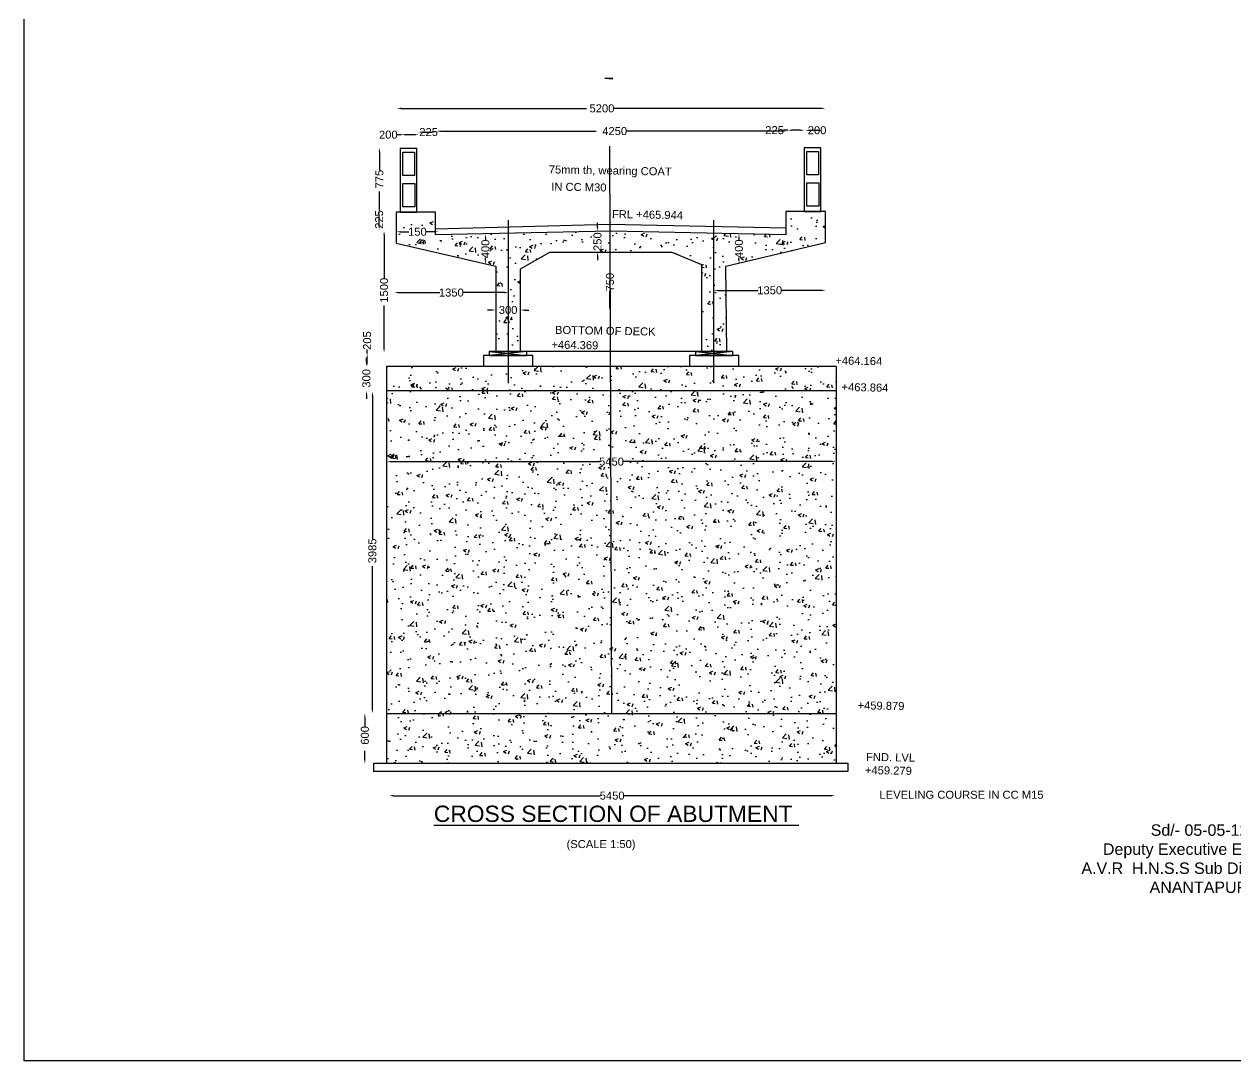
# Model space of a CAD drawing. Header units: millimetres. Extents: x 5124 to 9128952, y 2311 to 40631547.
# Drawn here: x 9093496 to 9108331, y 40606157 to 40618852 of the extents above; entities that cross this region are included whole.
import ezdxf

# ---------------------------------------------------------------- set-up
doc = ezdxf.new("R2010")
doc.units = ezdxf.units.MM
doc.header["$MEASUREMENT"] = 0
for name, color, linetype in [('DIMENSION', 7, 'Continuous'), ('DRAWING', 2, 'Continuous'), ('TEXT', 7, 'Continuous')]:
    doc.layers.add(name, color=color, linetype=linetype)
doc.styles.get("Standard").update_dxf_attribs({"font": 'arial.ttf', "height": 98})
doc.dimstyles.get("Standard").update_dxf_attribs({"dimtxt": 98, "dimasz": 50, "dimexe": 0.18, "dimexo": 0.0625, "dimgap": 0.09, "dimtad": 0, "dimdec": 0, "dimzin": 0, "dimdsep": 46, "dimtxsty": 'Standard', "dimcen": 0.09, "dimse1": 1, "dimse2": 1, "dimadec": 0, "dimazin": 0, "dimtfac": 1, "dimtdec": 0, "dimtofl": 0, "dimtmove": 0, "dimatfit": 3, "dimfxl": 1, "dimtolj": 1, "dimtzin": 0, "dimarcsym": 0})
pattern_1 = [(50, (0, 0), (430.3561096, -37.651281), [45, -495]), (355, (0, 0), (-83.2508, 451.31528), [36, -396]), (100.4514, (35.86, -3.14), (347.105629, 413.6637252), [38.244114, -420.685267]), (46.1842, (0, 120), (640.344629, -99.3114086), [67.5, -742.5]), (96.6356, (53.36, 111.7), (560.797623, 584.470723), [57.366173, -631.0278]), (351.1842, (0, 120), (560.797167, 584.471161), [54, -594]), (21, (60, 90), (358.1442313, -241.5713344), [45, -495]), (326, (60, 90), (145.989199, 435.090027), [36, -396]), (71.4514, (89.85, 69.87), (504.133577, 193.518298), [38.244114, -420.685267]), (37.5, (0, 0), (7.2959132, 199.7363123), [0, -391.2, 0, -402, 0, -397.5]), (7.5, (0, 0), (157.8417225, 236.6470271), [0, -229.2, 0, -382.2, 0, -151.5]), (327.5, (-133.8, 0), (320.2934617, -13.53292304), [0, -150, 0, -468, 0, -621]), (317.5, (-193.8, 0), (349.9117016, 60.0629894), [0, -195, 0, -310.8, 0, -441])]

# ---------------------------------------------------------------- blocks, each defined once
blk = doc.blocks.new('*D20')
at = {"layer": 'Defpoints', "color": 0, "transparency": 16777216}
for p in [(9097966, 40609524), (9103424, 40609531), (9103424, 40609404)]:
    blk.add_point(p, dxfattribs=at)
at = {"layer": 'DIMENSION', "color": 0, "lineweight": -2, "transparency": 16777216}
for p, q in [((9098016, 40609404), (9100549, 40609404)), ((9103374, 40609404), (9100841, 40609404))]:
    blk.add_line(p, q, dxfattribs=at)
at = {"layer": 'DIMENSION', "color": 0, "transparency": 16777216}
for points in [[(9098016, 40609413), (9098016, 40609396), (9097966, 40609404)], [(9103374, 40609413), (9103374, 40609396), (9103424, 40609404)]]:
    blk.add_solid(points, dxfattribs=at)
at = {"layer": 'DIMENSION', "color": 0, "transparency": 16777216, "insert": (9100695, 40609404), "char_height": 98, "attachment_point": 5}
blk.add_mtext('\\A1;5450 ', dxfattribs=at)
blk = doc.blocks.new('*D21')
at = {"layer": 'Defpoints', "color": 0, "transparency": 16777216}
for p in [(9097742, 40614353), (9097741, 40610413), (9097759, 40610413)]:
    blk.add_point(p, dxfattribs=at)
at = {"layer": 'DIMENSION', "color": 0, "lineweight": -2, "transparency": 16777216}
for p, q in [((9097759, 40614303), (9097759, 40612551)), ((9097759, 40610463), (9097759, 40612214))]:
    blk.add_line(p, q, dxfattribs=at)
at = {"layer": 'DIMENSION', "color": 0, "transparency": 16777216}
for points in [[(9097751, 40614303), (9097768, 40614303), (9097759, 40614353)], [(9097751, 40610463), (9097768, 40610463), (9097759, 40610413)]]:
    blk.add_solid(points, dxfattribs=at)
at = {"layer": 'DIMENSION', "color": 0, "transparency": 16777216, "insert": (9097759, 40612383), "char_height": 98, "attachment_point": 5, "rotation": 90}
blk.add_mtext('\\A1; 3985', dxfattribs=at)
blk = doc.blocks.new('*D22')
at = {"layer": 'Defpoints', "color": 0, "transparency": 16777216}
for p in [(9097760, 40610412), (9097667, 40609795), (9097773, 40609795)]:
    blk.add_point(p, dxfattribs=at)
at = {"layer": 'DIMENSION', "color": 0, "lineweight": -2, "transparency": 16777216}
for p, q in [((9097667, 40610362), (9097667, 40610253)), ((9097667, 40609845), (9097667, 40609955))]:
    blk.add_line(p, q, dxfattribs=at)
at = {"layer": 'DIMENSION', "color": 0, "transparency": 16777216}
for points in [[(9097659, 40610362), (9097675, 40610362), (9097667, 40610412)], [(9097659, 40609845), (9097675, 40609845), (9097667, 40609795)]]:
    blk.add_solid(points, dxfattribs=at)
at = {"layer": 'DIMENSION', "color": 0, "transparency": 16777216, "insert": (9097667, 40610104), "char_height": 98, "attachment_point": 5, "rotation": 90}
blk.add_mtext('\\A1;  600', dxfattribs=at)
blk = doc.blocks.new('*D23')
at = {"layer": 'Defpoints', "color": 0, "transparency": 16777216}
for p in [(9098058, 40617824), (9103307, 40617837), (9103307, 40617821)]:
    blk.add_point(p, dxfattribs=at)
at = {"layer": 'DIMENSION', "color": 0, "lineweight": -2, "transparency": 16777216}
for p, q in [((9098108, 40617821), (9100382, 40617821)), ((9103257, 40617821), (9100719, 40617821))]:
    blk.add_line(p, q, dxfattribs=at)
at = {"layer": 'DIMENSION', "color": 0, "transparency": 16777216}
for points in [[(9098108, 40617830), (9098108, 40617813), (9098058, 40617821)], [(9103257, 40617830), (9103257, 40617813), (9103307, 40617821)]]:
    blk.add_solid(points, dxfattribs=at)
at = {"layer": 'DIMENSION', "color": 0, "transparency": 16777216, "insert": (9100551, 40617821), "char_height": 98, "attachment_point": 5}
blk.add_mtext('\\A1; 5200', dxfattribs=at)
blk = doc.blocks.new('*D24')
at = {"layer": 'Defpoints', "color": 0, "transparency": 16777216}
for p in [(9098546, 40617516), (9102829, 40617543), (9102829, 40617532)]:
    blk.add_point(p, dxfattribs=at)
at = {"layer": 'DIMENSION', "color": 0, "lineweight": -2, "transparency": 16777216}
for p, q in [((9098596, 40617543), (9100501, 40617543)), ((9102779, 40617543), (9100875, 40617543))]:
    blk.add_line(p, q, dxfattribs=at)
at = {"layer": 'DIMENSION', "color": 0, "transparency": 16777216}
for points in [[(9098596, 40617551), (9098596, 40617534), (9098546, 40617543)], [(9102779, 40617551), (9102779, 40617534), (9102829, 40617543)]]:
    blk.add_solid(points, dxfattribs=at)
at = {"layer": 'DIMENSION', "color": 0, "transparency": 16777216, "insert": (9100688, 40617543), "char_height": 98, "attachment_point": 5}
blk.add_mtext('\\A1;  4250', dxfattribs=at)
blk = doc.blocks.new('*D25')
at = {"layer": 'Defpoints', "color": 0, "transparency": 16777216}
for p in [(9103059, 40617521), (9103273, 40617553), (9103273, 40617500)]:
    blk.add_point(p, dxfattribs=at)
at = {"layer": 'DIMENSION', "color": 0, "lineweight": -2, "transparency": 16777216}
blk.add_line((9103109, 40617553), (9103223, 40617553), dxfattribs=at)
at = {"layer": 'DIMENSION', "color": 0, "transparency": 16777216}
for points in [[(9103109, 40617562), (9103109, 40617545), (9103059, 40617553)], [(9103223, 40617562), (9103223, 40617545), (9103273, 40617553)]]:
    blk.add_solid(points, dxfattribs=at)
at = {"layer": 'DIMENSION', "color": 0, "transparency": 16777216, "insert": (9103166, 40617553), "char_height": 98, "attachment_point": 5}
blk.add_mtext('\\A1;  200', dxfattribs=at)
blk = doc.blocks.new('*D26')
at = {"layer": 'Defpoints', "color": 0, "transparency": 16777216}
for p in [(9102845, 40617554), (9102845, 40617521), (9103048, 40617516)]:
    blk.add_point(p, dxfattribs=at)
at = {"layer": 'DIMENSION', "color": 0, "lineweight": -2, "transparency": 16777216}
for p, q in [((9102845, 40617554), (9102795, 40617554)), ((9102998, 40617554), (9102895, 40617554))]:
    blk.add_line(p, q, dxfattribs=at)
at = {"layer": 'DIMENSION', "color": 0, "transparency": 16777216}
for points in [[(9102895, 40617562), (9102895, 40617545), (9102845, 40617554)], [(9102998, 40617562), (9102998, 40617545), (9103048, 40617554)]]:
    blk.add_solid(points, dxfattribs=at)
at = {"layer": 'DIMENSION', "color": 0, "transparency": 16777216, "insert": (9102665, 40617554), "char_height": 98, "attachment_point": 5}
blk.add_mtext('\\A1; 225', dxfattribs=at)
blk = doc.blocks.new('*D27')
at = {"layer": 'Defpoints', "color": 0, "transparency": 16777216}
for p in [(9098115, 40617499), (9098115, 40617499), (9098325, 40617507)]:
    blk.add_point(p, dxfattribs=at)
at = {"layer": 'DIMENSION', "color": 0, "lineweight": -2, "transparency": 16777216}
for p, q in [((9098115, 40617499), (9098065, 40617499)), ((9098275, 40617499), (9098165, 40617499))]:
    blk.add_line(p, q, dxfattribs=at)
at = {"layer": 'DIMENSION', "color": 0, "transparency": 16777216}
for points in [[(9098165, 40617507), (9098165, 40617490), (9098115, 40617499)], [(9098275, 40617507), (9098275, 40617490), (9098325, 40617499)]]:
    blk.add_solid(points, dxfattribs=at)
at = {"layer": 'DIMENSION', "color": 0, "transparency": 16777216, "insert": (9097916, 40617499), "char_height": 98, "attachment_point": 5}
blk.add_mtext('\\A1;  200', dxfattribs=at)
blk = doc.blocks.new('*D28')
at = {"layer": 'Defpoints', "color": 0, "transparency": 16777216}
for p in [(9098319, 40617496), (9098539, 40617531), (9098539, 40617529)]:
    blk.add_point(p, dxfattribs=at)
at = {"layer": 'DIMENSION', "color": 0, "lineweight": -2, "transparency": 16777216}
blk.add_line((9098369, 40617531), (9098489, 40617531), dxfattribs=at)
at = {"layer": 'DIMENSION', "color": 0, "transparency": 16777216}
for points in [[(9098369, 40617539), (9098369, 40617522), (9098319, 40617531)], [(9098489, 40617539), (9098489, 40617522), (9098539, 40617531)]]:
    blk.add_solid(points, dxfattribs=at)
at = {"layer": 'DIMENSION', "color": 0, "transparency": 16777216, "insert": (9098429, 40617531), "char_height": 98, "attachment_point": 5}
blk.add_mtext('\\A1; 225', dxfattribs=at)
blk = doc.blocks.new('*D29')
at = {"layer": 'Defpoints', "color": 0, "transparency": 16777216}
blk.add_point((9100655, 40618189), dxfattribs=at)
blk.add_point((9100655, 40618189), dxfattribs=at)
blk.add_point((9100655, 40618189), dxfattribs=at)
at = {"layer": 'DIMENSION', "color": 0, "lineweight": -2, "transparency": 16777216}
for p, q in [((9100705, 40618189), (9100605, 40618189)), ((9100655, 40618189), (9100705, 40618189))]:
    blk.add_line(p, q, dxfattribs=at)
at = {"layer": 'DIMENSION', "color": 0, "transparency": 16777216}
for points in [[(9100605, 40618197), (9100605, 40618180), (9100655, 40618189)], [(9100705, 40618197), (9100705, 40618180), (9100655, 40618189)]]:
    blk.add_solid(points, dxfattribs=at)
blk = doc.blocks.new('*D30')
at = {"layer": 'Defpoints', "color": 0, "transparency": 16777216}
for p in [(9097833, 40617339), (9097845, 40617339), (9097842, 40616532)]:
    blk.add_point(p, dxfattribs=at)
at = {"layer": 'DIMENSION', "color": 0, "lineweight": -2, "transparency": 16777216}
for p, q in [((9097845, 40617289), (9097845, 40617066)), ((9097845, 40616582), (9097845, 40616805))]:
    blk.add_line(p, q, dxfattribs=at)
at = {"layer": 'DIMENSION', "color": 0, "transparency": 16777216}
for points in [[(9097836, 40617289), (9097853, 40617289), (9097845, 40617339)], [(9097836, 40616582), (9097853, 40616582), (9097845, 40616532)]]:
    blk.add_solid(points, dxfattribs=at)
at = {"layer": 'DIMENSION', "color": 0, "transparency": 16777216, "insert": (9097845, 40616936), "char_height": 98, "attachment_point": 5, "rotation": 90}
blk.add_mtext('\\A1; 775', dxfattribs=at)
blk = doc.blocks.new('*D31')
at = {"layer": 'Defpoints', "color": 0, "transparency": 16777216}
for p in [(9097838, 40616321), (9097902, 40616321), (9097833, 40614830)]:
    blk.add_point(p, dxfattribs=at)
at = {"layer": 'DIMENSION', "color": 0, "lineweight": -2, "transparency": 16777216}
for p, q in [((9097902, 40616271), (9097902, 40615743)), ((9097902, 40614880), (9097902, 40615407))]:
    blk.add_line(p, q, dxfattribs=at)
at = {"layer": 'DIMENSION', "color": 0, "transparency": 16777216}
for points in [[(9097894, 40616271), (9097911, 40616271), (9097902, 40616321)], [(9097894, 40614880), (9097911, 40614880), (9097902, 40614830)]]:
    blk.add_solid(points, dxfattribs=at)
at = {"layer": 'DIMENSION', "color": 0, "transparency": 16777216, "insert": (9097902, 40615575), "char_height": 98, "attachment_point": 5, "rotation": 90}
blk.add_mtext('\\A1; 1500', dxfattribs=at)
blk = doc.blocks.new('*D32')
at = {"layer": 'Defpoints', "color": 0, "transparency": 16777216}
for p in [(9097842, 40616549), (9097850, 40616549), (9097890, 40616333)]:
    blk.add_point(p, dxfattribs=at)
at = {"layer": 'DIMENSION', "color": 0, "lineweight": -2, "transparency": 16777216}
blk.add_line((9097842, 40616383), (9097842, 40616499), dxfattribs=at)
at = {"layer": 'DIMENSION', "color": 0, "transparency": 16777216}
for points in [[(9097833, 40616499), (9097850, 40616499), (9097842, 40616549)], [(9097833, 40616383), (9097850, 40616383), (9097842, 40616333)]]:
    blk.add_solid(points, dxfattribs=at)
at = {"layer": 'DIMENSION', "color": 0, "transparency": 16777216, "insert": (9097842, 40616441), "char_height": 98, "attachment_point": 5, "rotation": 90}
blk.add_mtext('\\A1; 225', dxfattribs=at)
blk = doc.blocks.new('*D36')
at = {"layer": 'Defpoints', "color": 0, "transparency": 16777216}
for p in [(9098027, 40615565), (9099425, 40615565), (9099425, 40615565)]:
    blk.add_point(p, dxfattribs=at)
at = {"layer": 'DIMENSION', "color": 0, "lineweight": -2, "transparency": 16777216}
for p, q in [((9098077, 40615565), (9098584, 40615565)), ((9099375, 40615565), (9098867, 40615565))]:
    blk.add_line(p, q, dxfattribs=at)
at = {"layer": 'DIMENSION', "color": 0, "transparency": 16777216}
for points in [[(9098077, 40615574), (9098077, 40615557), (9098027, 40615565)], [(9099375, 40615574), (9099375, 40615557), (9099425, 40615565)]]:
    blk.add_solid(points, dxfattribs=at)
at = {"layer": 'DIMENSION', "color": 0, "transparency": 16777216, "insert": (9098726, 40615565), "char_height": 98, "attachment_point": 5}
blk.add_mtext('\\A1;1350', dxfattribs=at)
blk = doc.blocks.new('*D37')
at = {"layer": 'Defpoints', "color": 0, "transparency": 16777216}
for p in [(9098051, 40616325), (9098569, 40616348), (9098569, 40616310)]:
    blk.add_point(p, dxfattribs=at)
at = {"layer": 'DIMENSION', "color": 0, "lineweight": -2, "transparency": 16777216}
for p, q in [((9098101, 40616310), (9098207, 40616310)), ((9098519, 40616310), (9098414, 40616310))]:
    blk.add_line(p, q, dxfattribs=at)
at = {"layer": 'DIMENSION', "color": 0, "transparency": 16777216}
for points in [[(9098101, 40616318), (9098101, 40616302), (9098051, 40616310)], [(9098519, 40616318), (9098519, 40616302), (9098569, 40616310)]]:
    blk.add_solid(points, dxfattribs=at)
at = {"layer": 'DIMENSION', "color": 0, "transparency": 16777216, "insert": (9098310, 40616310), "char_height": 98, "attachment_point": 5}
blk.add_mtext('\\A1;150', dxfattribs=at)
blk = doc.blocks.new('*D38')
at = {"layer": 'Defpoints', "color": 0, "transparency": 16777216}
for p in [(9099143, 40616285), (9099143, 40616285), (9099151, 40615915)]:
    blk.add_point(p, dxfattribs=at)
at = {"layer": 'DIMENSION', "color": 0, "lineweight": -2, "transparency": 16777216}
for p, q in [((9099143, 40616235), (9099143, 40616210)), ((9099143, 40615965), (9099143, 40615990))]:
    blk.add_line(p, q, dxfattribs=at)
at = {"layer": 'DIMENSION', "color": 0, "transparency": 16777216}
for points in [[(9099135, 40616235), (9099152, 40616235), (9099143, 40616285)], [(9099135, 40615965), (9099152, 40615965), (9099143, 40615915)]]:
    blk.add_solid(points, dxfattribs=at)
at = {"layer": 'DIMENSION', "color": 0, "transparency": 16777216, "insert": (9099143, 40616100), "char_height": 98, "attachment_point": 5, "rotation": 90}
blk.add_mtext('\\A1;400', dxfattribs=at)
blk = doc.blocks.new('*D39')
at = {"layer": 'Defpoints', "color": 0, "transparency": 16777216}
for p in [(9100516, 40616318), (9100664, 40616318), (9100613, 40616061)]:
    blk.add_point(p, dxfattribs=at)
at = {"layer": 'DIMENSION', "color": 0, "lineweight": -2, "transparency": 16777216}
for p, q in [((9100516, 40616368), (9100516, 40616418)), ((9100516, 40616011), (9100516, 40615961))]:
    blk.add_line(p, q, dxfattribs=at)
at = {"layer": 'DIMENSION', "color": 0, "transparency": 16777216}
for points in [[(9100508, 40616368), (9100525, 40616368), (9100516, 40616318)], [(9100508, 40616011), (9100525, 40616011), (9100516, 40616061)]]:
    blk.add_solid(points, dxfattribs=at)
at = {"layer": 'DIMENSION', "color": 0, "transparency": 16777216, "insert": (9100516, 40616189), "char_height": 98, "attachment_point": 5, "rotation": 90}
blk.add_mtext('\\A1;250', dxfattribs=at)
blk = doc.blocks.new('*D40')
at = {"layer": 'Defpoints', "color": 0, "transparency": 16777216}
for p in [(9102222, 40616285), (9102248, 40616285), (9102215, 40615918)]:
    blk.add_point(p, dxfattribs=at)
at = {"layer": 'DIMENSION', "color": 0, "lineweight": -2, "transparency": 16777216}
for p, q in [((9102248, 40616235), (9102248, 40616212)), ((9102248, 40615968), (9102248, 40615991))]:
    blk.add_line(p, q, dxfattribs=at)
at = {"layer": 'DIMENSION', "color": 0, "transparency": 16777216}
for points in [[(9102239, 40616235), (9102256, 40616235), (9102248, 40616285)], [(9102239, 40615968), (9102256, 40615968), (9102248, 40615918)]]:
    blk.add_solid(points, dxfattribs=at)
at = {"layer": 'DIMENSION', "color": 0, "transparency": 16777216, "insert": (9102248, 40616102), "char_height": 98, "attachment_point": 5, "rotation": 90}
blk.add_mtext('\\A1;400', dxfattribs=at)
blk = doc.blocks.new('*D41')
at = {"layer": 'Defpoints', "color": 0, "transparency": 16777216}
for p in [(9101939, 40615580), (9103309, 40615593), (9103309, 40615580)]:
    blk.add_point(p, dxfattribs=at)
at = {"layer": 'DIMENSION', "color": 0, "lineweight": -2, "transparency": 16777216}
for p, q in [((9101989, 40615593), (9102483, 40615593)), ((9103259, 40615593), (9102766, 40615593))]:
    blk.add_line(p, q, dxfattribs=at)
at = {"layer": 'DIMENSION', "color": 0, "transparency": 16777216}
for points in [[(9101989, 40615601), (9101989, 40615585), (9101939, 40615593)], [(9103259, 40615601), (9103259, 40615585), (9103309, 40615593)]]:
    blk.add_solid(points, dxfattribs=at)
at = {"layer": 'DIMENSION', "color": 0, "transparency": 16777216, "insert": (9102624, 40615593), "char_height": 98, "attachment_point": 5}
blk.add_mtext('\\A1;1350', dxfattribs=at)
blk = doc.blocks.new('*D42')
at = {"layer": 'Defpoints', "color": 0, "transparency": 16777216}
for p in [(9097934, 40613495), (9103440, 40613495), (9103440, 40613495)]:
    blk.add_point(p, dxfattribs=at)
at = {"layer": 'DIMENSION', "color": 0, "lineweight": -2, "transparency": 16777216}
for p, q in [((9097984, 40613495), (9100541, 40613495)), ((9103390, 40613495), (9100833, 40613495))]:
    blk.add_line(p, q, dxfattribs=at)
at = {"layer": 'DIMENSION', "color": 0, "transparency": 16777216}
for points in [[(9097984, 40613503), (9097984, 40613487), (9097934, 40613495)], [(9103390, 40613503), (9103390, 40613487), (9103440, 40613495)]]:
    blk.add_solid(points, dxfattribs=at)
at = {"layer": 'DIMENSION', "color": 0, "transparency": 16777216, "insert": (9100687, 40613495), "char_height": 98, "attachment_point": 5}
blk.add_mtext('\\A1;5450', dxfattribs=at)
blk = doc.blocks.new('*D73')
at = {"layer": 'Defpoints', "color": 0, "transparency": 16777216}
for p in [(9099269, 40615352), (9099269, 40615352), (9099573, 40615352)]:
    blk.add_point(p, dxfattribs=at)
at = {"layer": 'DIMENSION', "color": 0, "lineweight": -2, "transparency": 16777216}
for p, q in [((9099219, 40615352), (9099169, 40615352)), ((9099623, 40615352), (9099673, 40615352))]:
    blk.add_line(p, q, dxfattribs=at)
at = {"layer": 'DIMENSION', "color": 0, "transparency": 16777216}
for points in [[(9099219, 40615360), (9099219, 40615343), (9099269, 40615352)], [(9099623, 40615360), (9099623, 40615343), (9099573, 40615352)]]:
    blk.add_solid(points, dxfattribs=at)
at = {"layer": 'DIMENSION', "color": 0, "transparency": 16777216, "insert": (9099421, 40615352), "char_height": 98, "attachment_point": 5}
blk.add_mtext('\\A1;300', dxfattribs=at)
blk = doc.blocks.new('*D74')
at = {"layer": 'Defpoints', "color": 0, "transparency": 16777216}
for p in [(9100665, 40616061), (9100668, 40615326), (9100668, 40615326)]:
    blk.add_point(p, dxfattribs=at)
at = {"layer": 'DIMENSION', "color": 0, "lineweight": -2, "transparency": 16777216}
for p, q in [((9100668, 40616011), (9100668, 40615801)), ((9100668, 40615376), (9100668, 40615586))]:
    blk.add_line(p, q, dxfattribs=at)
at = {"layer": 'DIMENSION', "color": 0, "transparency": 16777216}
for points in [[(9100660, 40616011), (9100677, 40616011), (9100668, 40616061)], [(9100660, 40615376), (9100677, 40615376), (9100668, 40615326)]]:
    blk.add_solid(points, dxfattribs=at)
at = {"layer": 'DIMENSION', "color": 0, "transparency": 16777216, "insert": (9100668, 40615693), "char_height": 98, "attachment_point": 5, "rotation": 90}
blk.add_mtext('\\A1;750', dxfattribs=at)
blk = doc.blocks.new('*D75')
at = {"layer": 'Defpoints', "color": 0, "transparency": 16777216}
for p in [(9097686, 40614665), (9097934, 40614665), (9097934, 40614364)]:
    blk.add_point(p, dxfattribs=at)
at = {"layer": 'DIMENSION', "color": 0, "lineweight": -2, "transparency": 16777216}
for p, q in [((9097686, 40614715), (9097686, 40614765)), ((9097686, 40614314), (9097686, 40614264))]:
    blk.add_line(p, q, dxfattribs=at)
at = {"layer": 'DIMENSION', "color": 0, "transparency": 16777216}
for points in [[(9097678, 40614715), (9097695, 40614715), (9097686, 40614665)], [(9097678, 40614314), (9097695, 40614314), (9097686, 40614364)]]:
    blk.add_solid(points, dxfattribs=at)
at = {"layer": 'DIMENSION', "color": 0, "transparency": 16777216, "insert": (9097686, 40614515), "char_height": 98, "attachment_point": 5, "rotation": 90}
blk.add_mtext('\\A1;300', dxfattribs=at)
blk = doc.blocks.new('*D76')
at = {"layer": 'Defpoints', "color": 0, "transparency": 16777216}
for p in [(9097695, 40614818), (9097934, 40614818), (9097934, 40614665)]:
    blk.add_point(p, dxfattribs=at)
at = {"layer": 'DIMENSION', "color": 0, "lineweight": -2, "transparency": 16777216}
for p, q in [((9097695, 40614818), (9097695, 40614868)), ((9097695, 40614715), (9097695, 40614768))]:
    blk.add_line(p, q, dxfattribs=at)
at = {"layer": 'DIMENSION', "color": 0, "transparency": 16777216}
for points in [[(9097686, 40614768), (9097703, 40614768), (9097695, 40614818)], [(9097686, 40614715), (9097703, 40614715), (9097695, 40614665)]]:
    blk.add_solid(points, dxfattribs=at)
at = {"layer": 'DIMENSION', "color": 0, "transparency": 16777216, "insert": (9097695, 40614978), "char_height": 98, "attachment_point": 5, "rotation": 90}
blk.add_mtext('\\A1;205', dxfattribs=at)

msp = doc.modelspace()

# ---------------------------------------------------------------- hatches: boundary and pattern name
at = {"layer": 'DRAWING'}
h = msp.add_hatch(dxfattribs=at)
h.set_pattern_fill('AR-CONC', color=0, scale=60, style=0)
h.set_pattern_definition(pattern_1)
h.paths.add_polyline_path([(9099573.4, 40614845.3), (9099573.4, 40615857.7), (9099930.3, 40616060.9), (9101427.5, 40616060.9), (9101791, 40615909.9), (9101791, 40614845.3), (9102097.2, 40614845.3), (9102087.1, 40615887.7), (9103308.7, 40616177.3), (9103308.7, 40616558.6), (9102822.9, 40616558.6), (9102822.9, 40616272.5), (9100682.5, 40616318.1), (9098531.5, 40616272.5), (9098531.5, 40616549.4), (9098050.9, 40616549.4), (9098050.9, 40616172.1), (9099268.8, 40615887.8), (9099268.8, 40614845.3)])
h = msp.add_hatch(dxfattribs=at)
h.set_pattern_fill('AR-CONC', color=0, scale=60, style=0)
h.set_pattern_definition(pattern_1)
h.paths.add_polyline_path([(9103439.5, 40610411.4), (9097934.1, 40610411.4), (9097934.1, 40609802.7), (9103439.5, 40609802.7)])
h.paths.add_polyline_path([(9103439.5, 40614364.3), (9100671.8, 40614364.3), (9100686.8, 40610411.4), (9103439.5, 40610411.4)])
h.paths.add_polyline_path([(9100671.8, 40614364.3), (9097934.1, 40614364.3), (9097934.1, 40610411.4), (9100686.8, 40610411.4)])
h.paths.add_polyline_path([(9097934.1, 40614665), (9097934.1, 40614364.3), (9100671.8, 40614364.3), (9100670.7, 40614665)])
h.paths.add_polyline_path([(9100670.7, 40614665), (9100671.8, 40614364.3), (9103439.5, 40614364.3), (9103439.5, 40614665)])

# ---------------------------------------------------------------- linework, layer by layer
at = {"layer": 'DIMENSION'}
msp.add_lwpolyline([(9128905.2, 40606157.2), (9093496.1, 40606157.2), (9093496.1, 40631547.1), (9128905.2, 40631547.1)], close=True, dxfattribs=at)
at = {"layer": 'DRAWING', "color": 0}
for points in [[(9098100, 40616549.4), (9098301.7, 40616549.4), (9098301.7, 40617330.7), (9098100, 40617330.7)], [(9103047.1, 40616558.6), (9103248.8, 40616558.6), (9103248.8, 40617340), (9103047.1, 40617340)], [(9098132.6, 40617285.5), (9098273.4, 40617285.5), (9098273.4, 40616999.1), (9098132.6, 40616999.1)], [(9103079.7, 40617294.8), (9103220.5, 40617294.8), (9103220.5, 40617008.3), (9103079.7, 40617008.3)], [(9098132.6, 40616901.8), (9098277.2, 40616901.8), (9098277.2, 40616614), (9098132.6, 40616614)], [(9103079.7, 40616911), (9103224.3, 40616911), (9103224.3, 40616623.2), (9103079.7, 40616623.2)], [(9099573.4, 40614845.3), (9099573.4, 40615857.7), (9099930.3, 40616060.9), (9101427.5, 40616060.9), (9101791, 40615909.9), (9101791, 40614845.3), (9102097.2, 40614845.3), (9102087.1, 40615887.7), (9103308.7, 40616177.3), (9103308.7, 40616558.6), (9102822.9, 40616558.6), (9102822.9, 40616272.5), (9100682.5, 40616318.1), (9098531.5, 40616272.5), (9098531.5, 40616549.4), (9098050.9, 40616549.4), (9098050.9, 40616172.1), (9099268.8, 40615887.8), (9099268.8, 40614845.3)], [(9099190.9, 40614793.2), (9099650.3, 40614793.2), (9099650.3, 40614845.3), (9099190.9, 40614845.3)], [(9101713.8, 40614793.2), (9102173.2, 40614793.2), (9102173.2, 40614845.3), (9101713.8, 40614845.3)], [(9099119.2, 40614665), (9099723.2, 40614665), (9099723.2, 40614793.2), (9099119.2, 40614793.2)], [(9101642.1, 40614665), (9102246.1, 40614665), (9102246.1, 40614793.2), (9101642.1, 40614793.2)], [(9097778.8, 40609802.7), (9103578.8, 40609802.7), (9103578.8, 40609698.1), (9097778.8, 40609698.1)]]:
    msp.add_lwpolyline(points, close=True, dxfattribs=at)
for points in [[(9100660.5, 40617359.9), (9100686.8, 40610411.4)], [(9099424.5, 40614455.1), (9099424.5, 40616451.5)], [(9101939.3, 40614455.1), (9101939.3, 40616451.5)], [(9098531.5, 40616346.5), (9100664.1, 40616402.8), (9102822.9, 40616357.6)], [(9099650.3, 40614845.3), (9099190.9, 40614793.2)], [(9099190.9, 40614845.3), (9099650.3, 40614793.2)], [(9101713.8, 40614845.3), (9099650.3, 40614845.3)], [(9102173.2, 40614845.3), (9101713.8, 40614793.2)], [(9101713.8, 40614845.3), (9102173.2, 40614793.2)], [(9097934.1, 40609802.7), (9097934.1, 40614665), (9103439.5, 40614665), (9103439.5, 40609802.7)], [(9097934.1, 40614364.3), (9103439.5, 40614364.3)], [(9097934.1, 40610411.4), (9103439.5, 40610411.4)]]:
    msp.add_lwpolyline(points, dxfattribs=at)

# ---------------------------------------------------------------- texts
at = {"layer": 'DIMENSION', "color": 0}
for s, height, p in [(' 75mm th, wearing COAT', 97.945, (9099880.4, 40617026)), (' IN CC M30', 97.94, (9099910.4, 40616816.2)), (' FRL +465.944', 97.945, (9100653.8, 40616479.9)), (' BOTTOM OF DECK', 97.945, (9099956.7, 40615061)), (' +464.369', 97.94, (9099912.3, 40614880.7)), (' +464.164', 97.94, (9103389, 40614686.1)), (' +463.864', 97.94, (9103464.6, 40614361.3)), (' +459.879', 97.94, (9103660.9, 40610463.1)), ('  FND. LVL', 97.94, (9103727.1, 40609832.1)), (' +459.279', 97.94, (9103751.7, 40609670))]:
    msp.add_text(s, height=height, rotation=358.96326, dxfattribs=at).set_placement(p)
for s, height, p in [('LEVELING COURSE IN CC M15', 98, (9103968.8, 40609366.4)), ('%%UCROSS SECTION OF ABUTMENT ', 200, (9098511.6, 40609082.1)), ('(SCALE 1:50)', 98, (9100136.7, 40608762.2))]:
    msp.add_text(s, height=height, dxfattribs=at).set_placement(p)
at = {"layer": 'TEXT', "color": 0, "insert": (9106432.4, 40609052.6), "char_height": 140, "width": 2891.215, "attachment_point": 1}
msp.add_mtext('\\pi857.2;Sd/- 05-05-12\\P\\pi272.22;Deputy Executive Engineer  \\P\\pi8.7928;A.V.R  H.N.S.S Sub Divison No.II \\P\\pi843.73;ANANTAPUR ', dxfattribs=at)

# ---------------------------------------------------------------- dimensions: what is measured, and where the dimension line sits
at = {"layer": 'DIMENSION', "color": 0}
for base, p1, p2, text, picture, middle in [((9100655, 40618188.8), (9100655, 40618188.8), (9100655, 40618188.8), ' ', '*D29', (9100705.1, 40618188.8)), ((9098569.4, 40616309.9), (9098050.9, 40616325), (9098569.4, 40616347.5), '150', '*D37', (9098310.1, 40616309.9)), ((9099424.5, 40615565.4), (9098026.6, 40615565.4), (9099424.5, 40615565.4), '1350', '*D36', (9098725.6, 40615565.4)), ((9103309.4, 40615592.9), (9101939.3, 40615580.2), (9103309.4, 40615580.2), '1350', '*D41', (9102624.4, 40615592.9)), ((9103439.5, 40613495.1), (9097934.1, 40613495.1), (9103439.5, 40613495.1), '5450', '*D42', (9100686.8, 40613495.1))]:
    dim = msp.add_linear_dim(base=base, p1=p1, p2=p2, text=text, dimstyle='Standard', dxfattribs=at)
    dim.commit()
    dim.dimension.update_dxf_attribs({"geometry": picture, "text_midpoint": middle})
for base, p1, p2, text, picture, middle in [((9103306.6, 40617821.2), (9098058.2, 40617824.1), (9103306.6, 40617836.8), ' 5200', '*D23', (9100550.6, 40617821.2)), ((9098539.3, 40617530.6), (9098319, 40617495.6), (9098539.3, 40617529.1), ' 225', '*D28', (9098429.2, 40617530.6)), ((9102845.1, 40617553.6), (9103048.4, 40617516), (9102845.1, 40617521.4), ' 225', '*D26', (9102664.5, 40617553.6)), ((9103273, 40617553.4), (9103059.1, 40617521.4), (9103273, 40617500), '  200', '*D25', (9103166, 40617553.4))]:
    dim = msp.add_linear_dim(base=base, p1=p1, p2=p2, text=text, dimstyle='Standard', override={"dimtxt": 150}, dxfattribs=at)
    dim.commit()
    dim.dimension.update_dxf_attribs({"geometry": picture, "text_midpoint": middle, "dimtype": 160})
for base, p1, p2, text, picture, middle in [((9098115.2, 40617498.6), (9098325.4, 40617507.5), (9098115.2, 40617498.6), '  200', '*D27', (9097916.1, 40617498.6)), ((9102829.1, 40617542.7), (9098546.3, 40617516.2), (9102829.1, 40617532), '  4250', '*D24', (9100687.7, 40617542.7)), ((9103424.1, 40609404.5), (9097966.1, 40609524.4), (9103424.1, 40609530.7), '5450 ', '*D20', (9100695.1, 40609404.5))]:
    dim = msp.add_linear_dim(base=base, p1=p1, p2=p2, text=text, dimstyle='Standard', override={"dimtxt": 150}, dxfattribs=at)
    dim.commit()
    dim.dimension.update_dxf_attribs({"geometry": picture, "text_midpoint": middle})
for base, p1, p2, text, picture, middle in [((9097844.6, 40617338.9), (9097841.7, 40616532.4), (9097833.1, 40617338.9), ' 775', '*D30', (9097844.6, 40616935.6)), ((9097902.3, 40616320.8), (9097833.4, 40614829.8), (9097837.5, 40616320.8), ' 1500', '*D31', (9097902.3, 40615575.3)), ((9097759.3, 40610412.8), (9097741.7, 40614352.9), (9097741.4, 40610412.8), ' 3985', '*D21', (9097759.3, 40612382.8)), ((9097667.2, 40609795.2), (9097759.8, 40610412.2), (9097773, 40609795.2), '  600', '*D22', (9097667.2, 40610103.7))]:
    dim = msp.add_linear_dim(base=base, p1=p1, p2=p2, angle=90, text=text, dimstyle='Standard', override={"dimtxt": 150}, dxfattribs=at)
    dim.commit()
    dim.dimension.update_dxf_attribs({"geometry": picture, "text_midpoint": middle})
dim = msp.add_linear_dim(base=(9097841.8, 40616548.6), p1=(9097890.3, 40616333.2), p2=(9097850.3, 40616548.6), angle=90, text=' 225', dimstyle='Standard', override={"dimtxt": 150}, dxfattribs=at)
dim.commit()
dim.dimension.update_dxf_attribs({"geometry": '*D32', "text_midpoint": (9097841.8, 40616440.9), "dimtype": 160})
for base, p1, p2, text, picture, middle in [((9099143.3, 40616285.5), (9099151.2, 40615915.2), (9099143.3, 40616285.5), '400', '*D38', (9099143.3, 40616100.3)), ((9100516.5, 40616317.7), (9100613, 40616060.9), (9100664.4, 40616317.7), '250', '*D39', (9100516.5, 40616189.3)), ((9102247.7, 40616285.3), (9102214.6, 40615917.9), (9102222.4, 40616285.3), '400', '*D40', (9102247.7, 40616101.6))]:
    dim = msp.add_linear_dim(base=base, p1=p1, p2=p2, angle=90, text=text, dimstyle='Standard', dxfattribs=at)
    dim.commit()
    dim.dimension.update_dxf_attribs({"geometry": picture, "text_midpoint": middle})
at = {"layer": 'DIMENSION'}
for base, p1, p2, text, picture, middle in [((9100668.2, 40615325.8), (9100665.4, 40616060.9), (9100668.2, 40615325.8), '750', '*D74', (9100668.2, 40615693.4)), ((9097694.8, 40614818.5), (9097934.1, 40614665), (9097934.1, 40614818.5), '205', '*D76', (9097694.8, 40614978)), ((9097686.5, 40614665), (9097934.1, 40614364.3), (9097934.1, 40614665), '300', '*D75', (9097686.5, 40614514.7))]:
    dim = msp.add_linear_dim(base=base, p1=p1, p2=p2, angle=90, text=text, dimstyle='Standard', dxfattribs=at)
    dim.commit()
    dim.dimension.update_dxf_attribs({"geometry": picture, "text_midpoint": middle})
dim = msp.add_linear_dim(base=(9099268.8, 40615351.5), p1=(9099573.4, 40615351.5), p2=(9099268.8, 40615351.5), text='300', dimstyle='Standard', dxfattribs=at)
dim.commit()
dim.dimension.update_dxf_attribs({"geometry": '*D73', "text_midpoint": (9099421.1, 40615351.5)})

doc.saveas('drawing.dxf')
